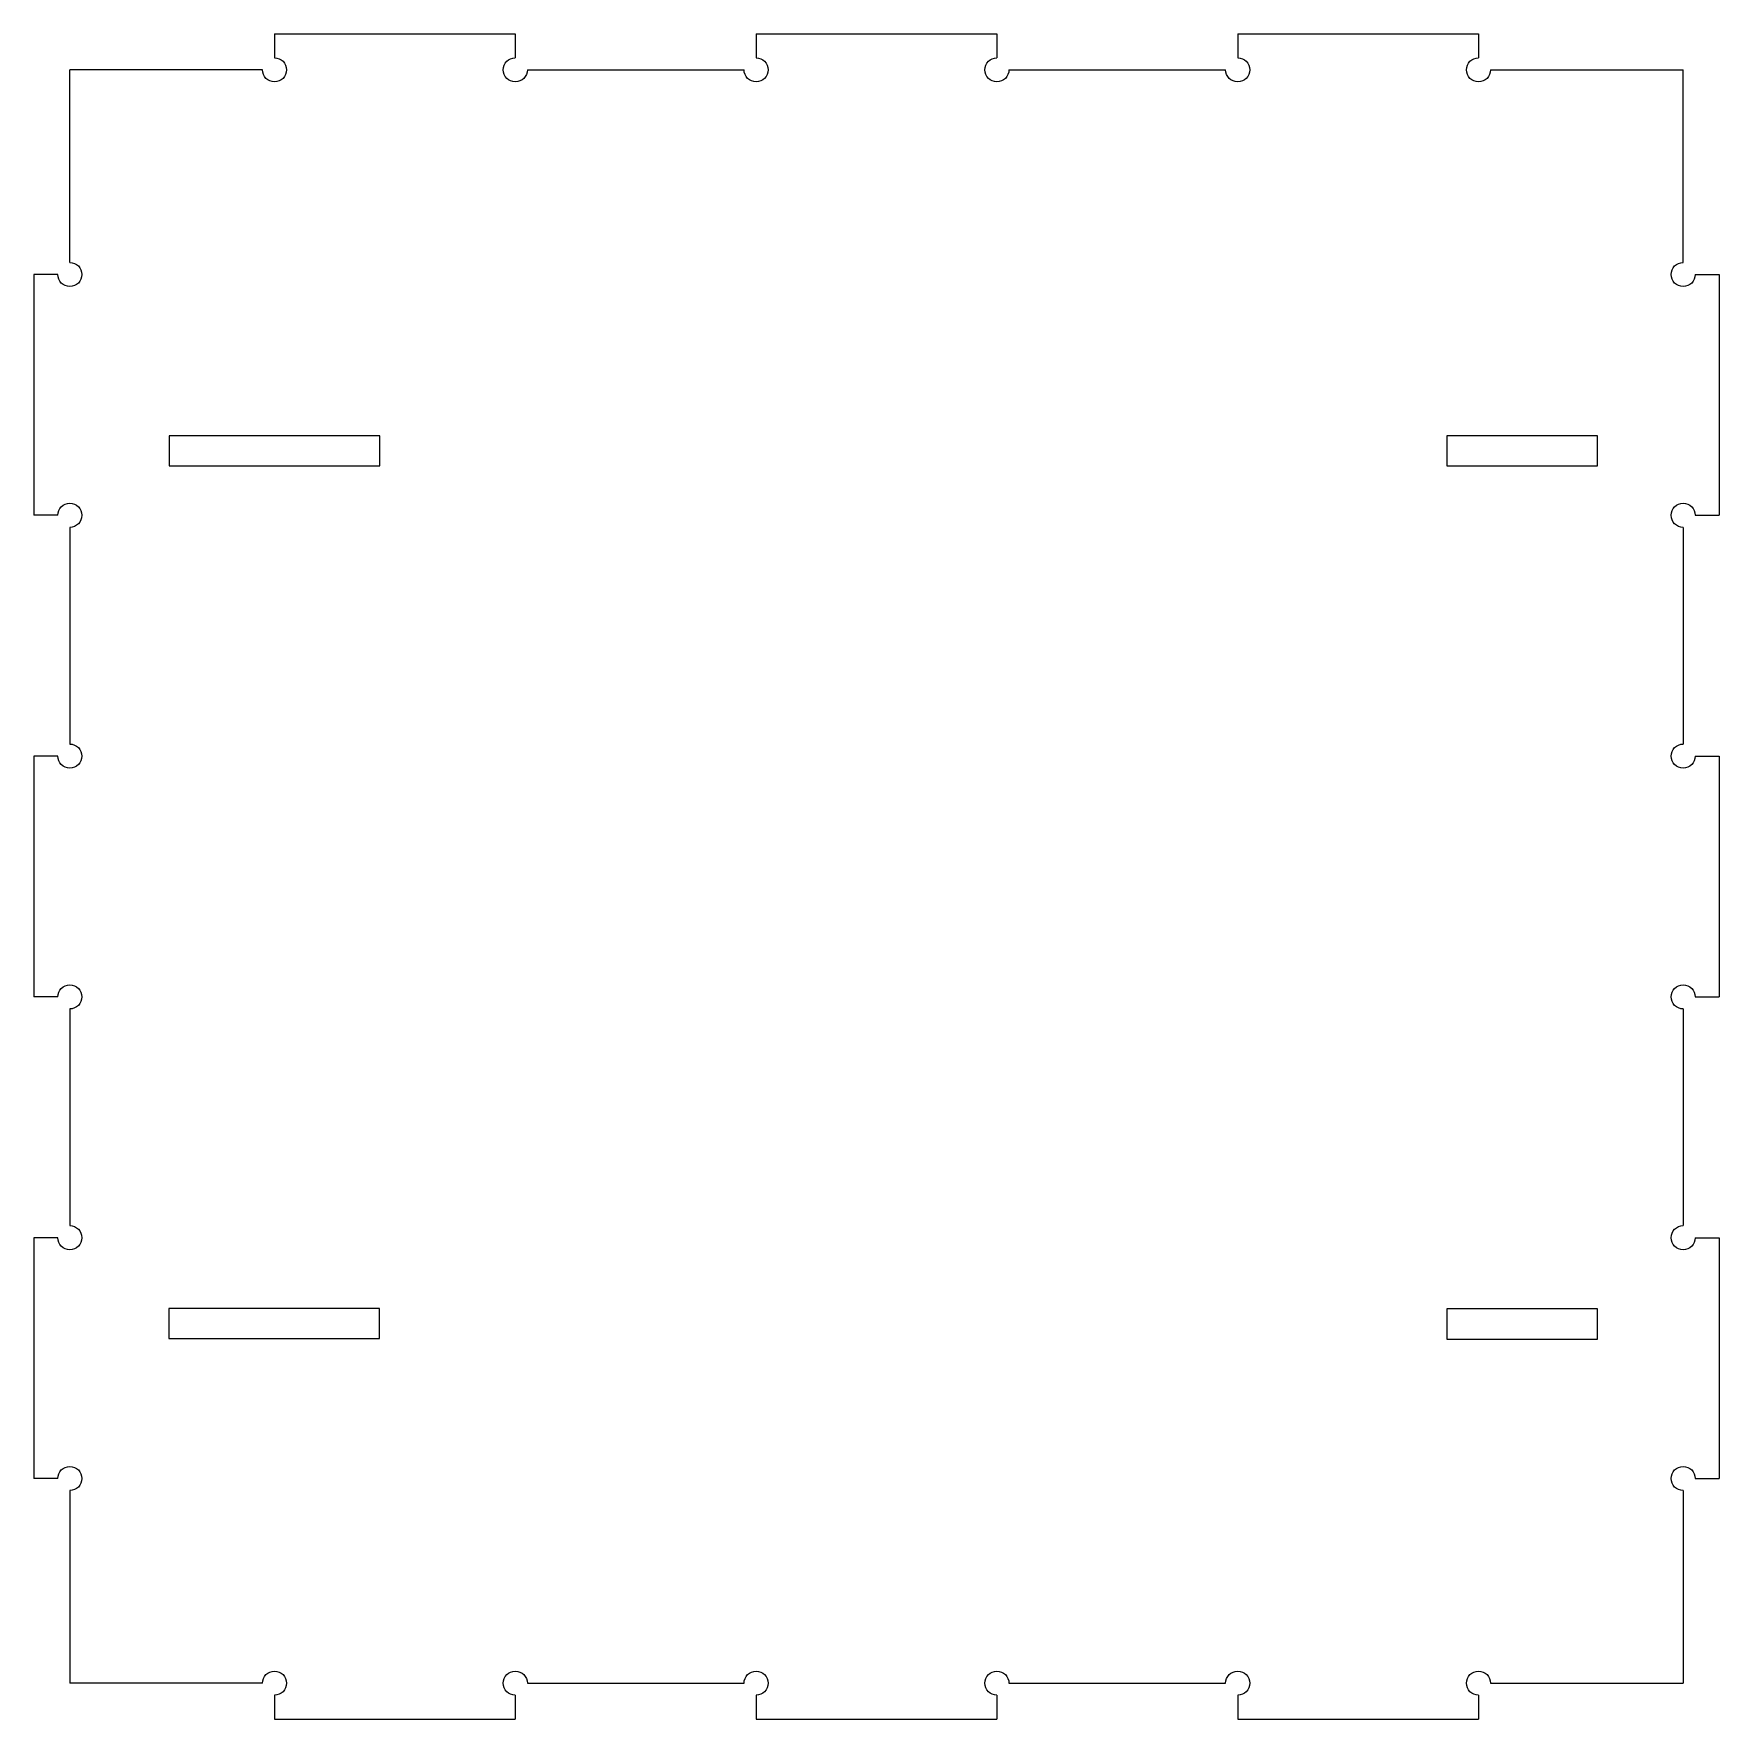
# Model space of a CAD drawing. Header units: centimetres. Extents: x -64 to 66, y 7 to 67.
# Drawn here: x 37.57 to 65.57, y 8.46 to 36.46 of the extents above; entities that cross this region are included whole.
import ezdxf

# ---------------------------------------------------------------- set-up
doc = ezdxf.new("R2010")
doc.units = ezdxf.units.CM
doc.header["$MEASUREMENT"] = 0
doc.layers.add('layer 1', color=7, linetype='Continuous')

msp = doc.modelspace()

# ---------------------------------------------------------------- linework, layer by layer
at = {"layer": 'layer 1', "color": 250, "lineweight": 20}
for points in [[(41.56559, 36.46001), (41.56559, 36.46001), (41.56559, 36.06001), (41.56559, 36.06001)], [(41.56559, 36.46001), (41.56559, 36.46001), (45.56559, 36.46001), (45.56559, 36.46001)], [(45.56559, 36.46001), (45.56559, 36.46001), (45.56559, 36.06001), (45.56559, 36.06001)], [(49.56558, 36.46001), (49.56558, 36.46001), (49.56558, 36.06001), (49.56558, 36.06001)], [(49.56558, 36.46001), (49.56558, 36.46001), (53.56558, 36.46001), (53.56558, 36.46001)], [(53.56558, 36.46001), (53.56558, 36.46001), (53.56558, 36.06001), (53.56558, 36.06001)], [(57.56558, 36.46001), (57.56558, 36.46001), (57.56558, 36.06001), (57.56558, 36.06001)], [(57.56558, 36.46001), (57.56558, 36.46001), (61.56558, 36.46001), (61.56558, 36.46001)], [(61.56558, 36.46001), (61.56558, 36.46001), (61.56558, 36.06001), (61.56558, 36.06001)], [(41.36559, 35.86001), (41.36559, 35.86001), (38.16558, 35.86001), (38.16558, 35.86001)], [(38.16558, 32.66001), (38.16558, 32.66001), (38.16558, 35.86001), (38.16558, 35.86001)], [(45.76559, 35.86001), (45.76559, 35.86001), (49.36558, 35.86001), (49.36558, 35.86001)], [(53.76558, 35.86001), (53.76558, 35.86001), (57.36558, 35.86001), (57.36558, 35.86001)], [(61.76558, 35.86001), (61.76558, 35.86001), (64.96557, 35.86001), (64.96557, 35.86001)], [(64.96557, 32.66001), (64.96557, 32.66001), (64.96557, 35.86001), (64.96557, 35.86001)], [(37.96558, 32.46001), (37.96558, 32.46001), (37.56558, 32.46001), (37.56558, 32.46001)], [(37.56558, 32.46001), (37.56558, 32.46001), (37.56558, 28.46001), (37.56558, 28.46001)], [(65.16557, 32.46001), (65.16557, 32.46001), (65.56557, 32.46001), (65.56557, 32.46001)], [(65.56557, 32.46001), (65.56557, 32.46001), (65.56557, 28.46001), (65.56557, 28.46001)], [(37.96558, 28.46001), (37.96558, 28.46001), (37.56558, 28.46001), (37.56558, 28.46001)], [(65.16557, 28.46001), (65.16557, 28.46001), (65.56557, 28.46001), (65.56557, 28.46001)], [(38.16558, 28.26001), (38.16558, 28.26001), (38.16558, 24.66001), (38.16558, 24.66001)], [(64.96557, 28.26001), (64.96557, 28.26001), (64.96557, 24.66001), (64.96557, 24.66001)], [(37.96558, 24.46001), (37.96558, 24.46001), (37.56558, 24.46001), (37.56558, 24.46001)], [(37.56558, 24.46001), (37.56558, 24.46001), (37.56558, 20.46001), (37.56558, 20.46001)], [(65.16557, 24.46001), (65.16557, 24.46001), (65.56557, 24.46001), (65.56557, 24.46001)], [(65.56557, 24.46001), (65.56557, 24.46001), (65.56557, 20.46001), (65.56557, 20.46001)], [(37.96558, 20.46001), (37.96558, 20.46001), (37.56558, 20.46001), (37.56558, 20.46001)], [(65.16557, 20.46001), (65.16557, 20.46001), (65.56557, 20.46001), (65.56557, 20.46001)], [(38.16558, 20.26001), (38.16558, 20.26001), (38.16558, 16.66001), (38.16558, 16.66001)], [(64.96557, 20.26001), (64.96557, 20.26001), (64.96557, 16.66001), (64.96557, 16.66001)], [(37.96558, 16.46001), (37.96558, 16.46001), (37.56558, 16.46001), (37.56558, 16.46001)], [(37.56558, 16.46001), (37.56558, 16.46001), (37.56558, 12.46001), (37.56558, 12.46001)], [(65.16557, 16.46001), (65.16557, 16.46001), (65.56557, 16.46001), (65.56557, 16.46001)], [(65.56557, 16.46001), (65.56557, 16.46001), (65.56557, 12.46001), (65.56557, 12.46001)], [(37.96558, 12.46001), (37.96558, 12.46001), (37.56558, 12.46001), (37.56558, 12.46001)], [(65.16557, 12.46001), (65.16557, 12.46001), (65.56557, 12.46001), (65.56557, 12.46001)], [(38.16558, 12.26001), (38.16558, 12.26001), (38.16558, 9.06001), (38.16558, 9.06001)], [(64.96557, 12.26001), (64.96557, 12.26001), (64.96557, 9.06001), (64.96557, 9.06001)], [(41.36559, 9.06001), (41.36559, 9.06001), (38.16558, 9.06001), (38.16558, 9.06001)], [(45.76559, 9.06001), (45.76559, 9.06001), (49.36558, 9.06001), (49.36558, 9.06001)], [(53.76558, 9.06001), (53.76558, 9.06001), (57.36558, 9.06001), (57.36558, 9.06001)], [(61.76558, 9.06001), (61.76558, 9.06001), (64.96557, 9.06001), (64.96557, 9.06001)], [(41.56559, 8.86001), (41.56559, 8.86001), (41.56559, 8.46001), (41.56559, 8.46001)], [(45.56559, 8.86001), (45.56559, 8.86001), (45.56559, 8.46001), (45.56559, 8.46001)], [(49.56558, 8.86001), (49.56558, 8.86001), (49.56558, 8.46001), (49.56558, 8.46001)], [(53.56558, 8.86001), (53.56558, 8.86001), (53.56558, 8.46001), (53.56558, 8.46001)], [(57.56558, 8.86001), (57.56558, 8.86001), (57.56558, 8.46001), (57.56558, 8.46001)], [(61.56558, 8.86001), (61.56558, 8.86001), (61.56558, 8.46001), (61.56558, 8.46001)], [(41.56559, 8.46001), (41.56559, 8.46001), (45.56559, 8.46001), (45.56559, 8.46001)], [(49.56558, 8.46001), (49.56558, 8.46001), (53.56558, 8.46001), (53.56558, 8.46001)], [(57.56558, 8.46001), (57.56558, 8.46001), (61.56558, 8.46001), (61.56558, 8.46001)]]:
    msp.add_open_spline(points, degree=3, dxfattribs=at)
for points, knots in [([(41.56559, 36.06001), (41.67605, 36.06001), (41.76559, 35.97047), (41.76559, 35.86001), (41.76559, 35.86001), (41.76559, 35.74955), (41.67605, 35.66001), (41.56559, 35.66001), (41.56559, 35.66001), (41.45513, 35.66001), (41.36559, 35.74955), (41.36559, 35.86001)], [0, 0, 0, 0, 0.25, 0.25, 0.25, 0.25, 0.5, 0.5, 0.5, 0.5, 1, 1, 1, 1]), ([(45.76559, 35.86001), (45.76559, 35.74955), (45.67605, 35.66001), (45.56559, 35.66001), (45.56559, 35.66001), (45.45513, 35.66001), (45.36559, 35.74955), (45.36559, 35.86001), (45.36559, 35.86001), (45.36559, 35.97047), (45.45513, 36.06001), (45.56559, 36.06001)], [0, 0, 0, 0, 0.25, 0.25, 0.25, 0.25, 0.5, 0.5, 0.5, 0.5, 1, 1, 1, 1]), ([(49.56558, 36.06001), (49.67604, 36.06001), (49.76558, 35.97047), (49.76558, 35.86001), (49.76558, 35.86001), (49.76558, 35.74955), (49.67604, 35.66001), (49.56558, 35.66001), (49.56558, 35.66001), (49.45512, 35.66001), (49.36558, 35.74955), (49.36558, 35.86001)], [0, 0, 0, 0, 0.25, 0.25, 0.25, 0.25, 0.5, 0.5, 0.5, 0.5, 1, 1, 1, 1]), ([(53.76558, 35.86001), (53.76558, 35.74955), (53.67604, 35.66001), (53.56558, 35.66001), (53.56558, 35.66001), (53.45512, 35.66001), (53.36558, 35.74955), (53.36558, 35.86001), (53.36558, 35.86001), (53.36558, 35.97047), (53.45512, 36.06001), (53.56558, 36.06001)], [0, 0, 0, 0, 0.25, 0.25, 0.25, 0.25, 0.5, 0.5, 0.5, 0.5, 1, 1, 1, 1]), ([(57.56558, 36.06001), (57.67604, 36.06001), (57.76558, 35.97047), (57.76558, 35.86001), (57.76558, 35.86001), (57.76558, 35.74955), (57.67604, 35.66001), (57.56558, 35.66001), (57.56558, 35.66001), (57.45512, 35.66001), (57.36558, 35.74955), (57.36558, 35.86001)], [0, 0, 0, 0, 0.25, 0.25, 0.25, 0.25, 0.5, 0.5, 0.5, 0.5, 1, 1, 1, 1]), ([(61.76558, 35.86001), (61.76558, 35.74955), (61.67604, 35.66001), (61.56558, 35.66001), (61.56558, 35.66001), (61.45512, 35.66001), (61.36558, 35.74955), (61.36558, 35.86001), (61.36558, 35.86001), (61.36558, 35.97047), (61.45512, 36.06001), (61.56558, 36.06001)], [0, 0, 0, 0, 0.25, 0.25, 0.25, 0.25, 0.5, 0.5, 0.5, 0.5, 1, 1, 1, 1]), ([(38.16558, 32.66001), (38.27604, 32.66001), (38.36558, 32.57047), (38.36558, 32.46001), (38.36558, 32.46001), (38.36558, 32.34955), (38.27604, 32.26001), (38.16558, 32.26001), (38.16558, 32.26001), (38.05512, 32.26001), (37.96558, 32.34955), (37.96558, 32.46001)], [0, 0, 0, 0, 0.25, 0.25, 0.25, 0.25, 0.5, 0.5, 0.5, 0.5, 1, 1, 1, 1]), ([(65.16557, 32.46001), (65.16557, 32.34955), (65.07603, 32.26001), (64.96557, 32.26001), (64.96557, 32.26001), (64.85511, 32.26001), (64.76557, 32.34955), (64.76557, 32.46001), (64.76557, 32.46001), (64.76557, 32.57047), (64.85511, 32.66001), (64.96557, 32.66001)], [0, 0, 0, 0, 0.25, 0.25, 0.25, 0.25, 0.5, 0.5, 0.5, 0.5, 1, 1, 1, 1]), ([(39.81419, 29.28228), (39.81419, 29.28228), (39.81419, 29.78226), (39.81419, 29.78226), (39.81419, 29.78226), (39.81419, 29.78226), (43.3142, 29.78226), (43.3142, 29.78226), (43.3142, 29.78226), (43.3142, 29.78226), (43.3142, 29.28228), (43.3142, 29.28228), (43.3142, 29.28228), (43.3142, 29.28228), (39.81419, 29.28228), (39.81419, 29.28228)], [0, 0, 0, 0, 0.2, 0.2, 0.2, 0.2, 0.4, 0.4, 0.4, 0.4, 0.6, 0.6, 0.6, 0.6, 1, 1, 1, 1]), ([(61.04029, 29.28118), (61.04029, 29.28118), (61.04029, 29.78116), (61.04029, 29.78116), (61.04029, 29.78116), (61.04029, 29.78116), (63.54028, 29.78116), (63.54028, 29.78116), (63.54028, 29.78116), (63.54028, 29.78116), (63.54028, 29.28118), (63.54028, 29.28118), (63.54028, 29.28118), (63.54028, 29.28118), (61.04029, 29.28118), (61.04029, 29.28118)], [0, 0, 0, 0, 0.2, 0.2, 0.2, 0.2, 0.4, 0.4, 0.4, 0.4, 0.6, 0.6, 0.6, 0.6, 1, 1, 1, 1]), ([(37.96558, 28.46001), (37.96558, 28.57047), (38.05512, 28.66001), (38.16558, 28.66001), (38.16558, 28.66001), (38.27604, 28.66001), (38.36558, 28.57047), (38.36558, 28.46001), (38.36558, 28.46001), (38.36558, 28.34955), (38.27604, 28.26001), (38.16558, 28.26001)], [0, 0, 0, 0, 0.25, 0.25, 0.25, 0.25, 0.5, 0.5, 0.5, 0.5, 1, 1, 1, 1]), ([(64.96557, 28.26001), (64.85511, 28.26001), (64.76557, 28.34955), (64.76557, 28.46001), (64.76557, 28.46001), (64.76557, 28.57047), (64.85511, 28.66001), (64.96557, 28.66001), (64.96557, 28.66001), (65.07603, 28.66001), (65.16557, 28.57047), (65.16557, 28.46001)], [0, 0, 0, 0, 0.25, 0.25, 0.25, 0.25, 0.5, 0.5, 0.5, 0.5, 1, 1, 1, 1]), ([(38.16558, 24.66001), (38.27604, 24.66001), (38.36558, 24.57047), (38.36558, 24.46001), (38.36558, 24.46001), (38.36558, 24.34955), (38.27604, 24.26001), (38.16558, 24.26001), (38.16558, 24.26001), (38.05512, 24.26001), (37.96558, 24.34955), (37.96558, 24.46001)], [0, 0, 0, 0, 0.25, 0.25, 0.25, 0.25, 0.5, 0.5, 0.5, 0.5, 1, 1, 1, 1]), ([(65.16557, 24.46001), (65.16557, 24.34955), (65.07603, 24.26001), (64.96557, 24.26001), (64.96557, 24.26001), (64.85511, 24.26001), (64.76557, 24.34955), (64.76557, 24.46001), (64.76557, 24.46001), (64.76557, 24.57047), (64.85511, 24.66001), (64.96557, 24.66001)], [0, 0, 0, 0, 0.25, 0.25, 0.25, 0.25, 0.5, 0.5, 0.5, 0.5, 1, 1, 1, 1]), ([(37.96558, 20.46001), (37.96558, 20.57047), (38.05512, 20.66001), (38.16558, 20.66001), (38.16558, 20.66001), (38.27604, 20.66001), (38.36558, 20.57047), (38.36558, 20.46001), (38.36558, 20.46001), (38.36558, 20.34955), (38.27604, 20.26001), (38.16558, 20.26001)], [0, 0, 0, 0, 0.25, 0.25, 0.25, 0.25, 0.5, 0.5, 0.5, 0.5, 1, 1, 1, 1]), ([(64.96557, 20.26001), (64.85511, 20.26001), (64.76557, 20.34955), (64.76557, 20.46001), (64.76557, 20.46001), (64.76557, 20.57047), (64.85511, 20.66001), (64.96557, 20.66001), (64.96557, 20.66001), (65.07603, 20.66001), (65.16557, 20.57047), (65.16557, 20.46001)], [0, 0, 0, 0, 0.25, 0.25, 0.25, 0.25, 0.5, 0.5, 0.5, 0.5, 1, 1, 1, 1]), ([(38.16558, 16.66001), (38.27604, 16.66001), (38.36558, 16.57047), (38.36558, 16.46001), (38.36558, 16.46001), (38.36558, 16.34955), (38.27604, 16.26001), (38.16558, 16.26001), (38.16558, 16.26001), (38.05512, 16.26001), (37.96558, 16.34955), (37.96558, 16.46001)], [0, 0, 0, 0, 0.25, 0.25, 0.25, 0.25, 0.5, 0.5, 0.5, 0.5, 1, 1, 1, 1]), ([(65.16557, 16.46001), (65.16557, 16.34955), (65.07603, 16.26001), (64.96557, 16.26001), (64.96557, 16.26001), (64.85511, 16.26001), (64.76557, 16.34955), (64.76557, 16.46001), (64.76557, 16.46001), (64.76557, 16.57047), (64.85511, 16.66001), (64.96557, 16.66001)], [0, 0, 0, 0, 0.25, 0.25, 0.25, 0.25, 0.5, 0.5, 0.5, 0.5, 1, 1, 1, 1]), ([(39.81128, 14.78424), (39.81128, 14.78424), (39.81128, 15.28422), (39.81128, 15.28422), (39.81128, 15.28422), (39.81128, 15.28422), (43.31128, 15.28422), (43.31128, 15.28422), (43.31128, 15.28422), (43.31128, 15.28422), (43.31128, 14.78424), (43.31128, 14.78424), (43.31128, 14.78424), (43.31128, 14.78424), (39.81128, 14.78424), (39.81128, 14.78424)], [0, 0, 0, 0, 0.2, 0.2, 0.2, 0.2, 0.4, 0.4, 0.4, 0.4, 0.6, 0.6, 0.6, 0.6, 1, 1, 1, 1]), ([(61.04029, 14.77655), (61.04029, 14.77655), (61.04029, 15.27653), (61.04029, 15.27653), (61.04029, 15.27653), (61.04029, 15.27653), (63.54028, 15.27653), (63.54028, 15.27653), (63.54028, 15.27653), (63.54028, 15.27653), (63.54028, 14.77655), (63.54028, 14.77655), (63.54028, 14.77655), (63.54028, 14.77655), (61.04029, 14.77655), (61.04029, 14.77655)], [0, 0, 0, 0, 0.2, 0.2, 0.2, 0.2, 0.4, 0.4, 0.4, 0.4, 0.6, 0.6, 0.6, 0.6, 1, 1, 1, 1]), ([(37.96558, 12.46001), (37.96558, 12.57047), (38.05512, 12.66001), (38.16558, 12.66001), (38.16558, 12.66001), (38.27604, 12.66001), (38.36558, 12.57047), (38.36558, 12.46001), (38.36558, 12.46001), (38.36558, 12.34955), (38.27604, 12.26001), (38.16558, 12.26001)], [0, 0, 0, 0, 0.25, 0.25, 0.25, 0.25, 0.5, 0.5, 0.5, 0.5, 1, 1, 1, 1]), ([(64.96557, 12.26001), (64.85511, 12.26001), (64.76557, 12.34955), (64.76557, 12.46001), (64.76557, 12.46001), (64.76557, 12.57047), (64.85511, 12.66001), (64.96557, 12.66001), (64.96557, 12.66001), (65.07603, 12.66001), (65.16557, 12.57047), (65.16557, 12.46001)], [0, 0, 0, 0, 0.25, 0.25, 0.25, 0.25, 0.5, 0.5, 0.5, 0.5, 1, 1, 1, 1]), ([(41.36559, 9.06001), (41.36559, 9.17047), (41.45513, 9.26001), (41.56559, 9.26001), (41.56559, 9.26001), (41.67605, 9.26001), (41.76559, 9.17047), (41.76559, 9.06001), (41.76559, 9.06001), (41.76559, 8.94955), (41.67605, 8.86001), (41.56559, 8.86001)], [0, 0, 0, 0, 0.25, 0.25, 0.25, 0.25, 0.5, 0.5, 0.5, 0.5, 1, 1, 1, 1]), ([(45.56559, 8.86001), (45.45513, 8.86001), (45.36559, 8.94955), (45.36559, 9.06001), (45.36559, 9.06001), (45.36559, 9.17047), (45.45513, 9.26001), (45.56559, 9.26001), (45.56559, 9.26001), (45.67605, 9.26001), (45.76559, 9.17047), (45.76559, 9.06001)], [0, 0, 0, 0, 0.25, 0.25, 0.25, 0.25, 0.5, 0.5, 0.5, 0.5, 1, 1, 1, 1]), ([(49.36558, 9.06001), (49.36558, 9.17047), (49.45512, 9.26001), (49.56558, 9.26001), (49.56558, 9.26001), (49.67604, 9.26001), (49.76558, 9.17047), (49.76558, 9.06001), (49.76558, 9.06001), (49.76558, 8.94955), (49.67604, 8.86001), (49.56558, 8.86001)], [0, 0, 0, 0, 0.25, 0.25, 0.25, 0.25, 0.5, 0.5, 0.5, 0.5, 1, 1, 1, 1]), ([(53.56558, 8.86001), (53.45512, 8.86001), (53.36558, 8.94955), (53.36558, 9.06001), (53.36558, 9.06001), (53.36558, 9.17047), (53.45512, 9.26001), (53.56558, 9.26001), (53.56558, 9.26001), (53.67604, 9.26001), (53.76558, 9.17047), (53.76558, 9.06001)], [0, 0, 0, 0, 0.25, 0.25, 0.25, 0.25, 0.5, 0.5, 0.5, 0.5, 1, 1, 1, 1]), ([(57.36558, 9.06001), (57.36558, 9.17047), (57.45512, 9.26001), (57.56558, 9.26001), (57.56558, 9.26001), (57.67604, 9.26001), (57.76558, 9.17047), (57.76558, 9.06001), (57.76558, 9.06001), (57.76558, 8.94955), (57.67604, 8.86001), (57.56558, 8.86001)], [0, 0, 0, 0, 0.25, 0.25, 0.25, 0.25, 0.5, 0.5, 0.5, 0.5, 1, 1, 1, 1]), ([(61.56558, 8.86001), (61.45512, 8.86001), (61.36558, 8.94955), (61.36558, 9.06001), (61.36558, 9.06001), (61.36558, 9.17047), (61.45512, 9.26001), (61.56558, 9.26001), (61.56558, 9.26001), (61.67604, 9.26001), (61.76558, 9.17047), (61.76558, 9.06001)], [0, 0, 0, 0, 0.25, 0.25, 0.25, 0.25, 0.5, 0.5, 0.5, 0.5, 1, 1, 1, 1])]:
    msp.add_open_spline(points, degree=3, knots=knots, dxfattribs=at)

doc.saveas('drawing.dxf')
